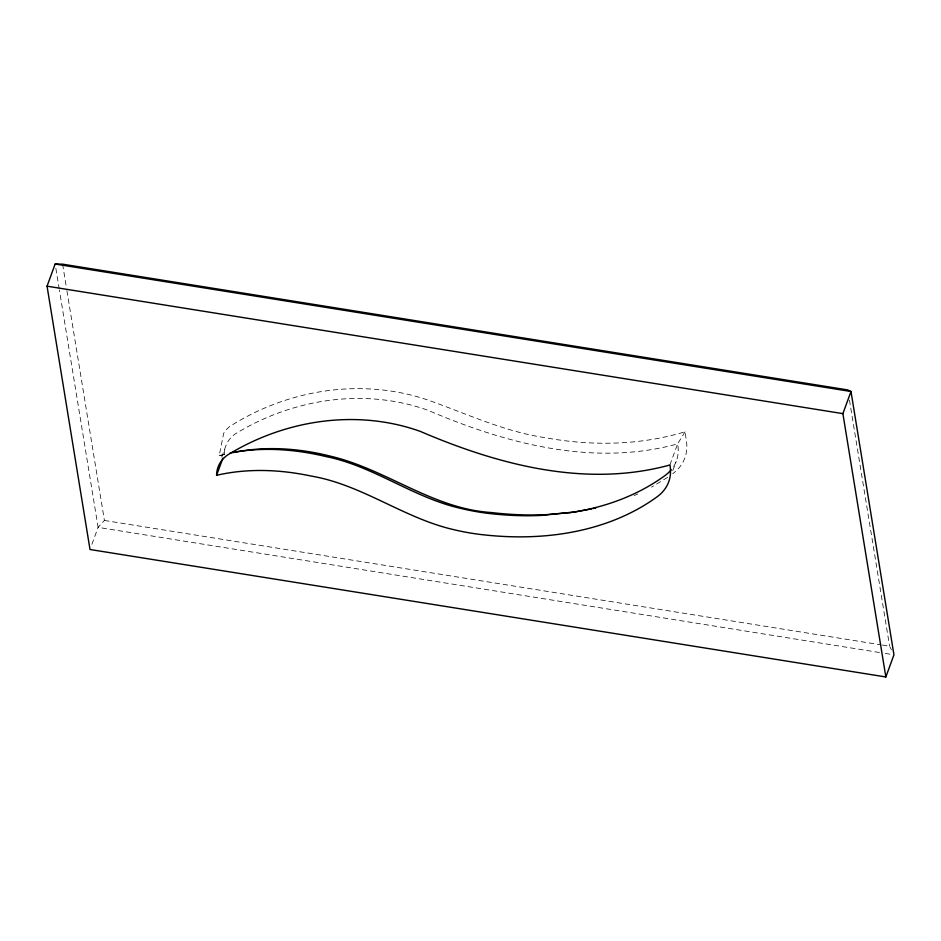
<?xml version="1.0" encoding="UTF-8"?>
<svg xmlns="http://www.w3.org/2000/svg" width="941" height="941" viewBox="0 0 941 941"><rect width="100%" height="100%" fill="white"/><g stroke="black" fill="none" stroke-linecap="round" stroke-linejoin="round"><path stroke-width="0.71" stroke-dasharray="4.71 3.53" d="M224.723 454.468L219.194 455.703L223.687 433.272A74.786 43.956 20.1 0 1 229.486 426.673C287.934 389.221 362.45 377.482 428.437 400.231C466.842 413.817 504.094 431.543 544.78 437.624C591.183 446.175 639.715 445.493 685.072 431.79L686.659 442.94A91.301 53.661 20.1 0 1 672.756 473.723M91.912 544.286L98.111 527.36L104.404 520.455L66.611 288.793M221.711 457.138L226.252 444.799A67.834 39.875 20.1 0 1 234.956 434.107C292.157 398.819 364.096 387.504 427.861 410.229C505.729 443.634 593.489 467.03 677.626 443.881L685.072 431.79M669.91 464.983L677.626 443.881A84.384 49.602 20.1 0 1 672.427 468.206M672.791 470.665L676.179 461.431M667.639 477.322L651.548 487.156M634.128 495.566L637.727 494.001M219.194 455.703L226.299 453.75M104.404 520.455L880.894 644.82M882.352 645.055L889.598 646.208L891.468 649.902M879.459 652.501L98.111 527.36L59.389 290.016M885.258 653.43L891.056 654.36M849.452 400.066L889.598 646.208M62.6 264.174L66.376 287.346M55.86 268.361L59.154 288.569M224.323 454.185A67.834 39.875 20.1 0 1 225.569 446.587"/><path stroke-width="1.41" d="M47.05 286.182L55.154 264.033L62.6 264.174L847.806 389.939L850.993 391.503L893.95 654.818L885.846 676.967L90.007 549.497L47.05 286.182L842.889 413.64L885.846 676.967M216.595 475.287A67.834 39.875 20.1 0 1 217.853 467.689L218.535 465.901A67.834 39.875 20.1 0 1 227.228 455.209C284.429 419.921 356.38 408.606 420.145 431.331C498.012 464.736 585.761 488.132 669.91 464.983A84.384 49.602 20.1 0 1 657.488 496.519C621.836 522.62 577.539 534.559 533.829 536.535A245.613 144.361 20.1 0 1 480.38 534.464A148.607 87.348 20.1 0 1 453.103 529.501C403.513 517.95 361.885 484.639 311.212 476.064C280.195 469.465 247.648 468.124 216.595 475.287L222.876 458.149M842.889 413.64L850.993 391.503L55.154 264.033M593.077 508.575L595.782 507.964M233.015 452.609C265.35 445.763 299.109 448.222 330.985 456.303C386.492 469.465 432.813 508.752 491.096 512.516A252.706 148.537 20.1 0 0 546.121 514.645L569.399 512.669M591.724 508.881L575.222 511.857M230.274 452.915C261.88 446.787 294.686 449.057 325.857 456.538C373.777 466.101 413.346 497.765 460.831 508.399A148.607 87.348 20.1 0 0 488.097 513.351M569.752 512.727C603.804 507.752 637.304 495.848 665.216 475.417A84.384 49.602 20.1 0 0 671.204 469.759M575.08 511.892L541.557 515.421M541.545 515.409A245.613 144.361 20.1 0 1 488.097 513.363"/></g></svg>
